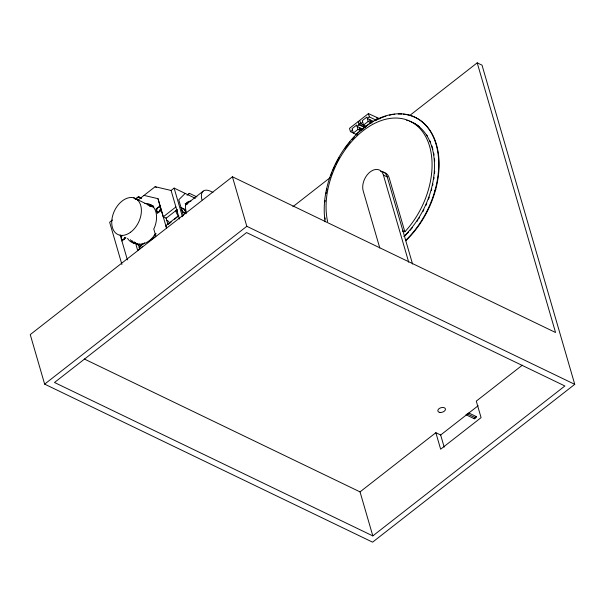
<?xml version="1.0" encoding="UTF-8"?>
<svg xmlns="http://www.w3.org/2000/svg" width="605" height="605" viewBox="0 0 605 605"><rect width="100%" height="100%" fill="white"/><g stroke="black" fill="none" stroke-linecap="round" stroke-linejoin="round"><path stroke-width="0.91" d="M475.439 417.079C475.031 418.562 477.118 417.427 476.271 416.573L468.746 412.95M149.443 206.176L150.055 204.505M150.206 206.547L150.819 204.876A14.316 9.536 -64.3 0 0 150.199 204.762M142.825 244.072L139.316 246.999A7.154 3.176 52 0 0 139.218 248.095M402.499 231.307L402.915 230.86L404.843 231.783L405.902 230.634A71.572 47.682 -64.3 0 0 427.153 139.589A71.572 47.682 -64.3 0 0 361.465 132.019A71.572 47.682 -64.3 0 0 327.607 221.604M185.19 193.418L178.77 199.794L183.406 215.743M188.026 194.787L189.478 193.35L196.92 196.935M135.475 198.977L138.371 196.716L141.638 198.198M135.187 199.59L138.749 196.806M112.492 220.008L109.641 222.232L121.923 264.491M137.539 200.452L155.13 186.718L171.102 190.462L174.127 188.094L195.355 198.319M120.637 236.6L121.983 235.549M160.06 205.829L156.014 208.982L157.3 213.384L161.338 210.23M121.915 241.002L125.961 237.848M187.051 195.241L189.478 193.35M144.013 195.4L157.981 198.674L163.274 216.824L175.896 206.97M177.295 209.519L166.156 218.216L163.274 216.824M185.357 205.065L203.083 191.225M178.452 215.773L165.838 225.62L166.602 228.266M154.638 234.846L156.12 233.689M174.588 219.275L178.157 216.242A7.154 3.176 52 0 1 178.898 215.849M139.415 246.825L144.587 242.787M154.184 235.292L155.666 234.143M168.22 224.334L171.177 222.027M142.704 246.386L137.645 250.326L135.558 243.134L134.62 243.21A21.039 14.021 -64.3 0 1 127.549 238.325M150.789 240.072L155.84 236.124L153.753 228.932L154.381 227.79A21.039 14.021 -64.3 0 0 144.852 203.552M477.209 62.837L555.549 332.5L232.418 176.773L30.25 334.595L44.641 384.13L372.582 542.163L574.75 384.341L482.019 65.151L477.209 62.837L409.57 115.638M380 118.882L368.4 113.596L349.493 128.351L350.454 131.656L357.041 134.824M360.489 123.072L358.969 124.259L365.556 127.436M350.454 131.656L352.473 130.075M364.913 127.64L359.151 124.864L357.124 126.445L362.887 129.22M359.703 120.38L360.663 123.685L362.682 122.104M375.939 120.07L369.36 116.894L367.333 118.474L373.096 121.25M357.986 129.417L353.335 133.047L352.057 128.646L356.708 125.016L357.986 129.417L360.572 130.657L355.921 134.287M368.195 121.446L363.545 125.076L362.266 120.675L366.917 117.045L368.195 121.446L370.782 122.694L366.131 126.324M370.116 122.747L371.432 121.726L371.878 123.269M362.834 129.198L361.971 129.863L359.627 128.736M373.043 121.227L372.181 121.892L369.837 120.766M44.641 384.13L246.81 226.308L574.75 384.341M292.873 206.728L330.035 177.719M434.435 190.749L435.857 189.63M84.269 358.984L360.035 491.88L435.85 432.696L440.659 435.01L444.191 447.178M522.365 365.155L476.279 401.13L481.081 417.639L440.644 449.205L435.85 432.696M440.659 435.01L478.147 405.743M372.824 535.901L564.889 385.975L246.568 232.57L54.503 382.496L372.824 535.901L360.035 491.88M475.885 416.558L476.271 416.573M474.675 417.503L475.22 418.07L474.456 418.804L465.979 414.727M139.747 249.026L138.439 244.526L137.501 244.601A21.039 14.021 -64.3 0 1 136.639 244.435M370.147 121.106L371.432 121.726M360.663 123.685L366.426 126.46M359.937 129.077L361.223 129.697M379.796 248.027L363.189 190.87A14.316 9.536 -64.3 0 1 370.101 171.971A14.316 9.536 -64.3 0 1 383.404 175.087L387.253 176.94L412.557 264.045M155.13 186.718L156.574 187.414M181.008 207.5L184.858 209.353L186.136 213.754L182.286 211.901M138.371 196.716L141.252 198.107M133.803 197.858L152.074 206.66M135.558 243.134L138.439 244.526M467.189 413.775L475.553 417.805M474.343 418.758L474.169 418.38M376.628 117.559L377.149 119.351M404.843 231.783L389.174 177.87A14.316 9.536 -64.3 0 0 383.267 172.274M368.4 113.596L369.36 116.894M369.92 119.722L370.782 122.694M383.404 175.087L408.708 262.192M358.19 121.567L359.151 124.864M359.71 127.685L360.572 130.657M232.418 176.773L246.81 226.308M186.741 202.879L187.172 204.361M174.127 188.094L182.43 216.666M171.102 190.462L179.405 219.055M166.05 217.898L167.872 224.175M157.981 198.674L166.549 228.168M120.138 234.891L127.405 259.9M380.643 171.291A14.316 9.536 -64.3 0 1 387.253 176.94M409.593 121.204A71.572 47.682 -64.3 0 1 434.382 169.945A71.572 47.682 -64.3 0 1 403.792 236.457M406.658 120.289A71.572 47.682 -64.3 0 1 408.141 120.713M414.16 123.261A71.572 47.682 -64.3 0 1 415.491 124.017M416.792 124.834A71.572 47.682 -64.3 0 1 419.273 126.664M426.691 134.975A71.572 47.682 -64.3 0 1 427.576 136.39M429.936 140.935A71.572 47.682 -64.3 0 1 430.631 142.546M431.864 145.903A71.572 47.682 -64.3 0 1 432.885 149.435M433.702 153.118A71.572 47.682 -64.3 0 1 434.027 155.009M434.526 158.896A71.572 47.682 -64.3 0 1 434.692 160.885M434.708 171.185A71.572 47.682 -64.3 0 1 434.549 173.302M434.065 177.575A71.572 47.682 -64.3 0 1 433.853 179.012M432.938 184.056A71.572 47.682 -64.3 0 1 432.62 185.508M431.736 189.123A71.572 47.682 -64.3 0 1 431.342 190.567M429.285 197.048A71.572 47.682 -64.3 0 1 428.506 199.189M426.797 203.431A71.572 47.682 -64.3 0 1 425.867 205.534M423.886 209.67A71.572 47.682 -64.3 0 1 422.827 211.705M419.409 217.649A71.572 47.682 -64.3 0 1 418.599 218.934M417.775 220.197A71.572 47.682 -64.3 0 1 416.936 221.453M412.497 227.48A71.572 47.682 -64.3 0 1 411.566 228.637M411.098 229.204A71.572 47.682 -64.3 0 1 410.145 230.331M408.693 231.98A71.572 47.682 -64.3 0 1 407.21 233.583M406.711 234.105A71.572 47.682 -64.3 0 1 404.692 236.147M325.15 221.748A77.296 51.493 -64.3 0 1 366.501 125.749A77.296 51.493 -64.3 0 1 435.29 141.857A77.296 51.493 -64.3 0 1 405.448 240.548M403.346 114.148A77.296 51.493 -64.3 0 1 439.094 162.768A77.296 51.493 -64.3 0 1 405.826 240.73M325.157 219.207A77.296 51.493 -64.3 0 1 324.998 217.823M324.968 201.858A77.296 51.493 -64.3 0 1 325.112 200.353M326.08 193.524A77.296 51.493 -64.3 0 1 326.367 191.997M326.67 190.469A77.296 51.493 -64.3 0 1 327.002 188.941M331.048 175.208A77.296 51.493 -64.3 0 1 331.903 172.947M332.803 170.701A77.296 51.493 -64.3 0 1 333.756 168.47M334.081 167.729A77.296 51.493 -64.3 0 1 334.754 166.254M335.798 164.068A77.296 51.493 -64.3 0 1 336.524 162.616M336.894 161.898A77.296 51.493 -64.3 0 1 339.208 157.633M344.782 148.822A77.296 51.493 -64.3 0 1 348.079 144.361M349.055 143.128A77.296 51.493 -64.3 0 1 350.045 141.918M352.065 139.551A77.296 51.493 -64.3 0 1 354.666 136.707M356.262 135.066A77.296 51.493 -64.3 0 1 357.88 133.478M361.193 130.461A77.296 51.493 -64.3 0 1 364.588 127.67M365.163 127.224A77.296 51.493 -64.3 0 1 366.312 126.362M375.123 120.735A77.296 51.493 -64.3 0 1 385.899 116.152M389.476 115.184A77.296 51.493 -64.3 0 1 391.253 114.799M393.023 114.489A77.296 51.493 -64.3 0 1 394.778 114.254M398.256 113.997A77.296 51.493 -64.3 0 1 401.667 114.02M166.844 220.454A7.154 4.764 -64.3 0 1 169.453 223.192M155.477 233.613A20.041 13.348 -64.3 0 1 134.492 242.295M150.32 206.35A20.041 13.348 -64.3 0 1 153.7 207.296M159.455 211.591A2.866 1.906 -64.3 0 1 160.68 209.005M124.063 239.406A2.866 1.906 -64.3 0 1 124.713 237.341M185.198 203.628A14.316 6.36 52 0 1 186.355 203.946M201.979 199.945A20.041 8.901 52 0 1 212.945 192.496M178.271 215.728A5.006 2.223 52 0 1 176.66 209.701M177.31 211.758A5.006 2.223 52 0 1 177.015 209.927M186.453 212.552A21.039 9.347 52 0 1 190.893 201.185M185.334 203.976A21.039 9.347 52 0 1 187.86 203.552M139.626 244.049A4.583 2.034 52 0 1 138.174 245.486M135.323 243.596A4.583 2.034 52 0 1 133.939 241.682M133.886 243.664A7.154 3.176 52 0 1 132.019 240.578M141.199 244.019A7.154 3.176 52 0 1 141.426 245.116M134.212 243.49A21.039 14.021 -64.3 0 1 130.43 239.716M147.741 204.936A21.039 14.021 -64.3 0 1 153.723 206.237M159.66 211.652A2.579 1.717 -64.3 0 1 160.68 209.292M124.29 239.671A2.579 1.717 -64.3 0 1 124.774 237.606M125.061 237.41A2.579 1.717 -64.3 0 1 122.278 239.588A2.579 1.717 -64.3 0 1 121.892 236.222M439.88 412.428A3.94 2.36 -16.2 0 0 445.469 409.154A3.94 2.36 -16.2 0 0 439.57 408.299A3.94 2.36 -16.2 0 0 439.88 412.428M130.612 232.199A20.041 13.348 -64.3 0 0 136.911 199.438A20.041 13.348 -64.3 0 0 112.175 217.755A20.041 13.348 -64.3 0 0 130.612 232.199M181.969 210.147A2.579 1.142 52 0 0 185.122 212.68A2.579 1.142 52 0 0 183.625 209.05A2.579 1.142 52 0 0 181.969 210.147M159.251 211.591A2.579 1.717 -64.3 0 0 159.97 207.386A2.579 1.717 -64.3 0 0 156.816 209.844A2.579 1.717 -64.3 0 0 159.251 211.591"/></g></svg>
